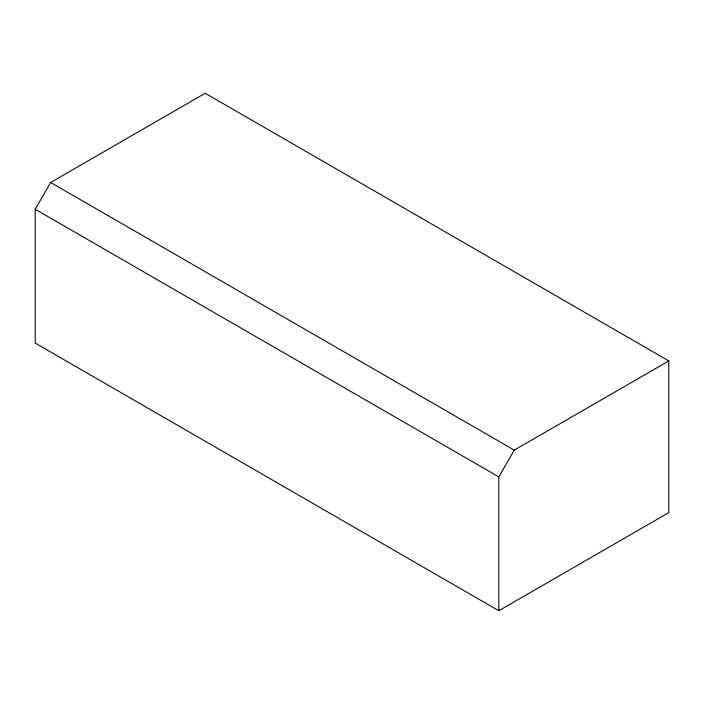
<?xml version="1.0" encoding="UTF-8"?>
<svg xmlns="http://www.w3.org/2000/svg" width="704" height="704" viewBox="0 0 704 704"><rect width="100%" height="100%" fill="white"/><g stroke="black" fill="none" stroke-linecap="round" stroke-linejoin="round"><path stroke-width="1.06" d="M35.2 209.246L50.653 182.477L205.19 93.262L668.8 360.923L668.8 512.6L498.81 610.738L35.2 343.077L35.2 209.246L498.81 476.907L498.81 610.738M498.81 476.907L514.263 450.138L668.8 360.923M50.653 182.477L514.263 450.138"/></g></svg>
